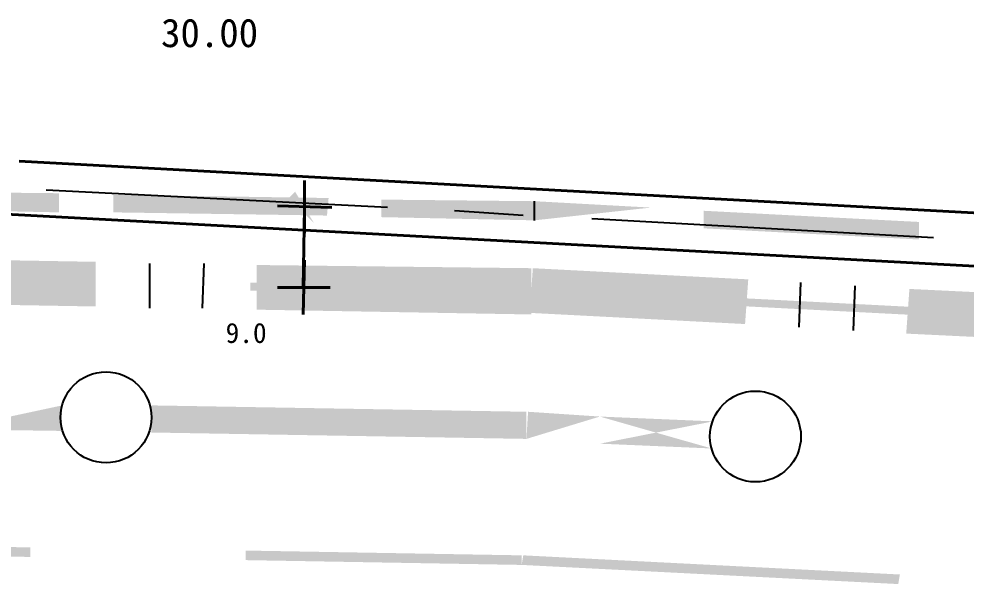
# Model space of a CAD drawing. Header units: metres. Extents: x 110 to 500, y 133 to 419.
# Drawn here: x 144.56 to 180.17, y 268.94 to 290.2 of the extents above; entities that cross this region are included whole.
import ezdxf

# ---------------------------------------------------------------- set-up
doc = ezdxf.new("R2010")
doc.units = ezdxf.units.M
for name, color, linetype in [('PDF_0', 7, 'Continuous'), ('PDF_0-道路边线', 7, 'Continuous'), ('PDF_0高压线', 7, 'Continuous'), ('PDF_DM-尺寸标注', 7, 'Continuous'), ('PDF_ROAD-CENT', 7, 'Continuous'), ('PDF_绿线', 7, 'Continuous')]:
    doc.layers.add(name, color=color, linetype=linetype)
doc.styles.add('CHINESE', font='宋体')

msp = doc.modelspace()

# ---------------------------------------------------------------- hatches: boundary and pattern name
at = {"layer": 'PDF_0'}
for points in [[(140.3, 283.04), (146.06, 282.92), (146.06, 283.64), (140.3, 283.7)], [(148.1, 282.92), (156.14, 282.8), (156.2, 283.46), (148.1, 283.58)], [(158.18, 282.74), (163.94, 282.62), (163.94, 283.34), (158.18, 283.4)], [(170.3, 282.32), (178.4, 281.9), (178.4, 282.56), (170.3, 282.98)], [(137.12, 279.56), (147.44, 279.38), (147.44, 281.06), (137.12, 281.24)], [(153.5, 279.26), (163.82, 279.08), (163.82, 280.82), (153.5, 280.94)], [(163.76, 279.14), (171.86, 278.72), (171.98, 280.4), (163.88, 280.82)], [(177.92, 278.36), (194.12, 277.58), (194.18, 279.26), (178.04, 280.04)]]:
    msp.add_hatch(color=7, dxfattribs=at).paths.add_polyline_path(points)
h = msp.add_hatch(color=7, dxfattribs=at)
h.paths.add_polyline_path([(155.9, 282.74), (155.9, 282.74), (154.7, 283.46), (154.7, 283.46)])
h.paths.add_polyline_path([(154.7, 283.46), (154.94, 283.7), (154.94, 283.7), (155.66, 282.5)])
h = msp.add_hatch(color=7, dxfattribs=at)
h.paths.add_polyline_path([(163.94, 282.62), (168.26, 282.44), (168.32, 283.1), (163.94, 283.34)])
h.paths.add_polyline_path([(168.32, 283.1), (168.32, 283.1), (168.26, 282.44), (163.94, 282.62)])
h = msp.add_hatch(color=7, dxfattribs=at)
h.paths.add_polyline_path([(155.6, 279.5), (155.84, 279.74), (154.94, 280.7), (154.7, 280.46)])
h.paths.add_polyline_path([(154.7, 280.46), (155.84, 279.74), (155.84, 279.74), (155.6, 279.5)])
at = {"layer": 'PDF_0高压线'}
h = msp.add_hatch(color=7, dxfattribs=at)
h.paths.add_polyline_path([(125.12, 275), (141.98, 274.76), (141.98, 274.76), (146.18, 274.7), (146.18, 275.66), (141.98, 275.78), (125.12, 276.02)])
h.paths.add_polyline_path([(141.98, 275.78), (141.98, 275.78), (146.18, 275.66), (141.98, 274.76), (141.98, 274.76), (125.12, 275), (125.12, 275)])
msp.add_hatch(color=7, dxfattribs=at).paths.add_polyline_path([(149.54, 274.64), (163.64, 274.4), (163.64, 275.42), (149.54, 275.66)])
h = msp.add_hatch(color=7, dxfattribs=at)
h.paths.add_polyline_path([(163.64, 274.4), (166.4, 274.22), (166.4, 274.22), (170.66, 275.06), (170.66, 275.06), (166.4, 275.24), (163.7, 275.42), (163.7, 275.42)])
h.paths.add_polyline_path([(166.4, 275.24), (166.4, 275.24), (166.4, 275.24), (170.6, 274.04), (166.4, 274.22), (166.4, 274.22), (163.64, 274.4), (163.64, 274.4)])
h = msp.add_hatch(color=7, dxfattribs=at)
h.paths.add_polyline_path([(190.82, 273.02), (190.82, 273.02), (195.08, 273.8), (195.08, 273.8), (190.82, 273.98), (174.02, 274.88), (173.96, 273.86)])
h.paths.add_polyline_path([(173.96, 273.86), (174.02, 274.88), (190.82, 273.98), (190.82, 273.98), (195.02, 272.78), (190.82, 273.02), (190.82, 273.02)])
at = {"layer": 'PDF_DM-尺寸标注'}
h = msp.add_hatch(color=7, dxfattribs=at)
h.paths.add_polyline_path([(155, 283.04), (155.48, 282.92), (155.6, 283.28), (155.48, 283.4), (155, 283.28)])
h.paths.add_polyline_path([(155.12, 283.4), (155.3, 283.46), (155.6, 283.04), (155.3, 282.86), (155.12, 282.92)])
at = {"layer": 'PDF_绿线'}
for points in [[(128.96, 280.34), (145.16, 280.1), (145.16, 280.4), (128.96, 280.7)], [(153.26, 279.98), (163.82, 279.8), (163.82, 280.1), (153.26, 280.28)], [(179, 279.02), (179, 279.32), (163.82, 280.1), (163.82, 279.8)], [(128.78, 270.26), (144.98, 269.96), (144.98, 270.32), (128.78, 270.56)], [(153.08, 269.84), (163.46, 269.66), (163.46, 270.02), (153.08, 270.2)], [(177.62, 268.94), (177.68, 269.3), (163.52, 270.02), (163.46, 269.66)]]:
    msp.add_hatch(color=7, dxfattribs=at).paths.add_polyline_path(points)

# ---------------------------------------------------------------- linework, layer by layer
at = {"layer": 'PDF_0', "color": 7, "lineweight": 40}
for points in [[(155.3, 284.12), (155.3, 282.14)], [(156.32, 283.1), (154.28, 283.16)], [(155.24, 279.08), (155.3, 281.12)], [(154.28, 280.1), (156.26, 280.1)]]:
    msp.add_lwpolyline(points, dxfattribs=at)
at = {"layer": 'PDF_0', "color": 2}
msp.add_lwpolyline([(163.94, 282.62), (163.94, 283.34)], dxfattribs=at)
at = {"layer": 'PDF_0', "color": 1}
for points in [[(149.48, 279.32), (149.48, 281)], [(151.46, 279.32), (151.52, 281)], [(173.9, 278.6), (173.96, 280.28)], [(175.94, 278.48), (176, 280.16)]]:
    msp.add_lwpolyline(points, dxfattribs=at)
at = {"layer": 'PDF_0-道路边线', "color": 3, "lineweight": 40}
for points in [[(198.98, 281.9), (144.56, 284.84)], [(275.78, 275.78), (130.52, 283.58)]]:
    msp.add_lwpolyline(points, dxfattribs=at)
at = {"layer": 'PDF_0高压线', "color": 1}
for centre in [(147.83, 275.21), (172.25, 274.49)]:
    msp.add_circle(centre, 1.71, dxfattribs=at)
at = {"layer": 'PDF_DM-尺寸标注', "color": 7, "lineweight": 40}
msp.add_lwpolyline([(155.24, 280.1), (155.3, 283.1)], dxfattribs=at)
at = {"layer": 'PDF_ROAD-CENT', "color": 6}
for points in [[(158.42, 283.1), (145.58, 283.76)], [(163.52, 282.8), (160.94, 282.98)], [(178.94, 281.96), (166.1, 282.68)]]:
    msp.add_lwpolyline(points, dxfattribs=at)

# ---------------------------------------------------------------- texts
at = {"color": 5, "insert": (149.9, 289.118), "char_height": 1.0728, "attachment_point": 7, "style": 'CHINESE'}
msp.add_mtext('30.00', dxfattribs=at)
at = {"insert": (152.329, 277.996), "char_height": 0.7548, "attachment_point": 7, "style": 'CHINESE'}
msp.add_mtext('9.0', dxfattribs=at)

doc.saveas('drawing.dxf')
